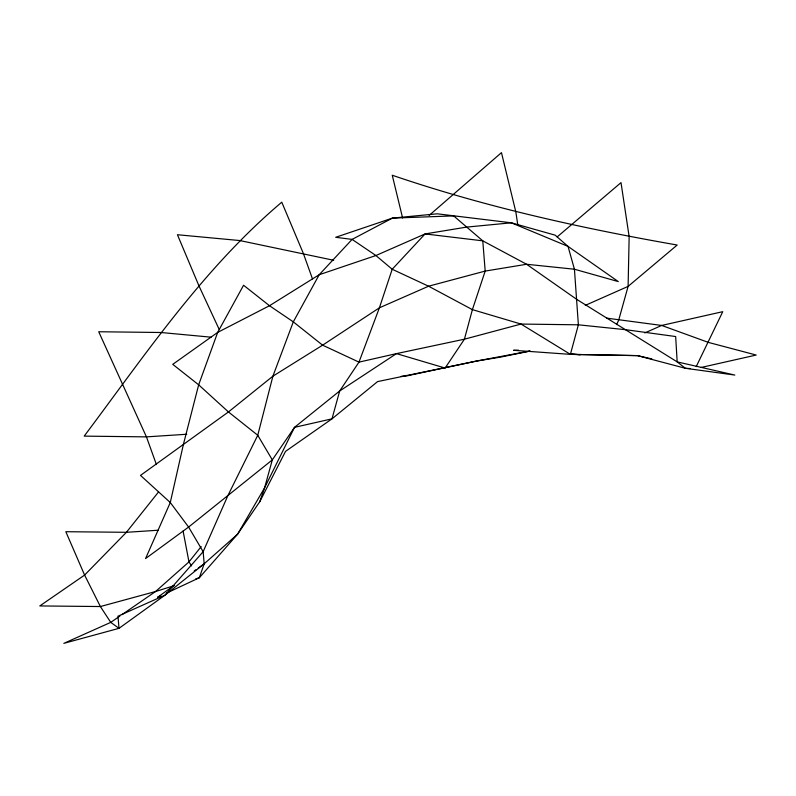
<?xml version="1.0" encoding="UTF-8"?>
<svg xmlns="http://www.w3.org/2000/svg" width="796" height="796" viewBox="0 0 796 796"><rect width="100%" height="100%" fill="white"/><g stroke="black" fill="none" stroke-linecap="round" stroke-linejoin="round"><path stroke-width="1.19" d="M518.495 350.16L513.529 350.3L570.394 354.359L578.374 324.808L574.433 269.227L568.026 246.402L555.19 235.178L511.34 222.81L437.253 213.806L392.408 218.114L335.693 237.298L352.101 239.397L375.911 255.526L392.199 269.257L428.576 286.212L472.396 309.634L521.032 324.062L570.394 354.359L637.477 355.623L651.894 358.926M195.786 578.861L199.338 577.747L237.586 534.206L259.785 501.669L264.62 487.749L272.312 459.889L257.755 435.263L228.452 411.95L198.662 384.826L172.752 364.349L217.676 332.39L269.486 305.724L319.206 274.72L375.911 255.526L425.094 233.924L466.486 227.119L511.34 222.81L568.026 246.402L618.293 281.585L574.433 269.227L526.594 264.272L485.192 271.078L428.576 286.212L379.394 307.813L322.609 345.175L272.899 376.18L228.452 411.95L140.494 475.401L170.284 502.535L188.602 527.061L203.149 551.688L204.174 563.817L199.338 577.747L166.364 593.199M616.611 324.599L618.671 320.221L628.104 286.391L629.148 236.691L621.009 182.622L557.16 236.919M696.221 366.608L722.758 311.674L661.685 325.445L644.79 332.937M259.785 501.669L285.535 451.362L331.992 418.845L377.593 381.592L476.416 361.085L529.837 351.026M158.513 491.988L126.415 532.305L84.605 575.08L39.8 605.935L100.386 606.542L155.558 591.518L174.493 585.558M201.199 546.553L188.97 561.906L155.558 591.518L121.957 614.661M158.195 530.236L126.415 532.305L65.829 531.708L84.605 575.08L100.386 606.542L110.753 622.372L119.002 628.333L117.987 616.194L164.911 595.219L204.174 563.817L237.586 534.206L264.62 487.749L294.51 427.343L339.683 390.985L396.478 353.623L464.416 339.195L521.032 324.062L578.374 324.808L626.213 329.763L675.665 336.539L677.177 361.881L685.376 368.289L734.827 375.065L677.177 361.881L576.851 299.455L526.594 264.272L482.774 240.84L453.66 215.895L392.408 218.114L352.101 239.397L319.206 274.72L293.306 321.863L272.899 376.18L257.755 435.263L227.865 495.659L203.149 551.688L164.911 595.219L119.002 628.333L63.839 643.357L110.753 622.372L119.917 616.064M429.144 215.417L501.47 152.643L515.838 211.955L517.878 225.477M173.438 585.916L157.578 597.318L160.872 595.766M194.254 570.941L196.244 569.518M198.224 568.095L204.174 563.817M585.279 305.375L628.104 286.391L677.197 245.029C580.821 228.134 484.963 206.9 392.249 175.239L402.597 217.945M701.117 367.463L756.2 355.046L708.301 342.38L661.685 325.445L606.661 318.131M401.065 376.379L408.467 375.513L476.416 361.085L500.485 357.125L530.037 351.096M186.781 434.248L146.444 436.875L84.207 436.118C145.399 354.499 203.219 268.56 281.774 202.194L303.366 253.476L312.47 278.879M404.816 375.583L408.467 375.513M570.394 354.359L637.477 355.623L685.376 368.289L690.251 368.548M211.089 337.186L160.951 332.499L98.714 331.753L146.444 436.875L156.404 464.526M571.538 353.832L580.145 354.877M333.663 260.272L239.795 240.551L177.428 234.73L199.02 286.013L219.189 329.415M191.567 565.866L188.97 561.906L183.09 531.022M183.528 443.909L170.284 502.535L145.569 558.563L188.602 527.061L272.312 459.889L294.51 427.343L331.992 418.845L339.683 390.985L358.986 362.13L379.394 307.813L392.199 269.257L425.094 233.924L482.774 240.84L485.192 271.078L472.396 309.634L464.416 339.195L445.113 368.05L396.478 353.623L358.986 362.13L322.609 345.175L293.306 321.863L269.486 305.724L243.576 285.247L217.676 332.39L198.662 384.826L183.528 443.909"/></g></svg>
